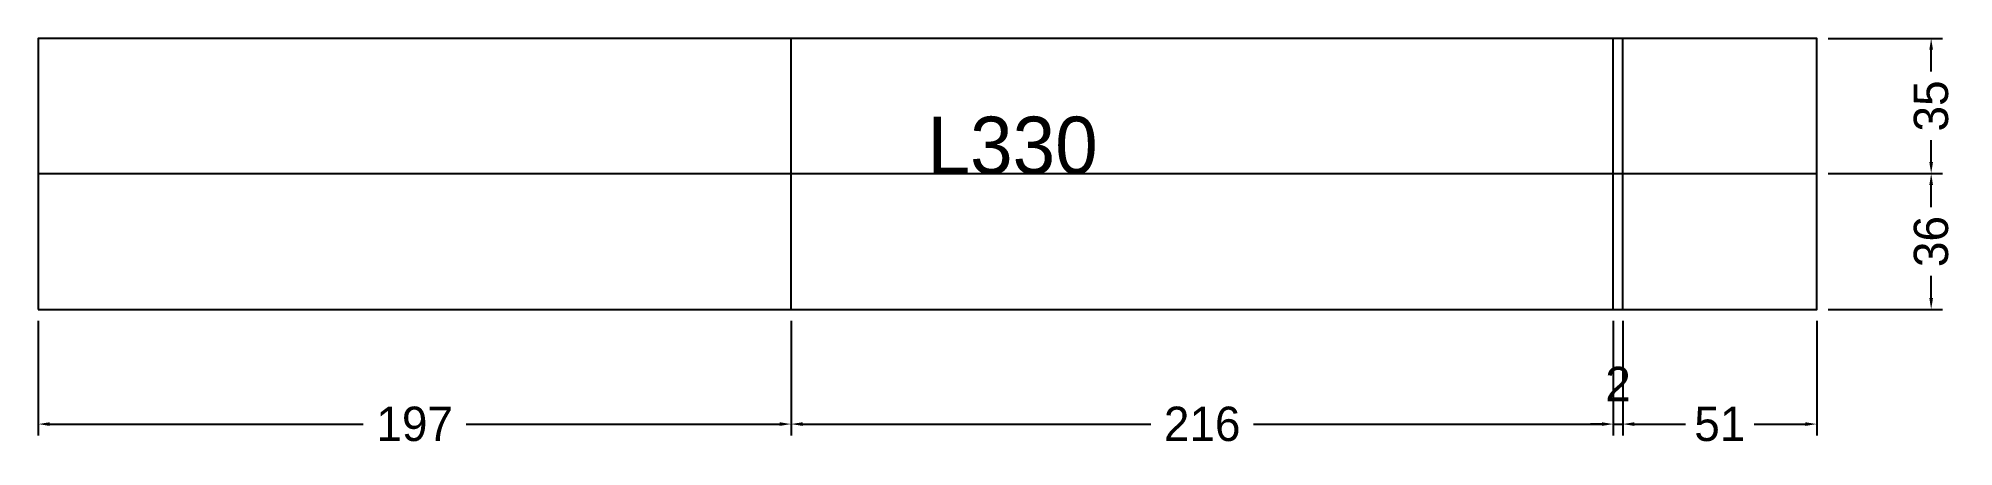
# Model space of a CAD drawing. Extents: x 4481 to 4983, y 1542 to 1649.
import ezdxf

# ---------------------------------------------------------------- set-up
doc = ezdxf.new("R2010")
doc.units = 0
for name, color, linetype in [('3', 3, 'Continuous'), ('4', 4, 'Continuous'), ('Painéis', 200, 'Continuous')]:
    doc.layers.add(name, color=color, linetype=linetype)
doc.dimstyles.new('COTA PAINEL-50', dxfattribs={"dimtxt": 9, "dimasz": 3, "dimexe": 3, "dimexo": 3, "dimgap": 3, "dimtad": 1, "dimdec": 1, "dimcen": 2.5, "dimclrd": 4, "dimclre": 4, "dimclrt": 240, "dimazin": 3, "dimtfac": 1, "dimtmove": 0, "dimatfit": 3})

# ---------------------------------------------------------------- blocks, each defined once
blk = doc.blocks.new('_CLOSEDFILLED')
at = {"color": 0, "linetype": 'BYBLOCK'}
blk.add_solid([(-1, 0.16), (0, 0), (-1, -0.16)], dxfattribs=at)
blk = doc.blocks.new('*D1')
at = {"color": 4}
for p, q in [((4480.57, 1574.94), (4480.57, 1544.94)), ((4677.97, 1574.94), (4677.97, 1544.94)), ((4483.57, 1547.94), (4565.77, 1547.94)), ((4592.77, 1547.94), (4674.97, 1547.94))]:
    blk.add_line(p, q, dxfattribs=at)
at = {"layer": 'Defpoints'}
for p in [(4480.57, 1577.94), (4677.97, 1577.94), (4480.57, 1547.94)]:
    blk.add_point(p, dxfattribs=at)
at = {"layer": 'Painéis', "color": 4, "xscale": 3, "yscale": 3, "rotation": 180}
blk.add_blockref('_CLOSEDFILLED', (4480.57, 1547.94), dxfattribs=at)
at = {"layer": 'Painéis', "color": 4, "xscale": 3, "yscale": 3}
blk.add_blockref('_CLOSEDFILLED', (4677.97, 1547.94), dxfattribs=at)
at = {"layer": 'Painéis', "color": 240, "insert": (4579.27, 1547.94), "char_height": 9, "attachment_point": 5}
blk.add_mtext('197', dxfattribs=at)
blk = doc.blocks.new('*D2')
at = {"color": 4}
for p, q in [((4677.97, 1574.94), (4677.97, 1544.94)), ((4893.57, 1574.94), (4893.57, 1544.94)), ((4680.97, 1547.94), (4772.27, 1547.94)), ((4799.27, 1547.94), (4890.57, 1547.94))]:
    blk.add_line(p, q, dxfattribs=at)
at = {"layer": 'Defpoints'}
for p in [(4677.97, 1577.94), (4893.57, 1577.94), (4677.97, 1547.94)]:
    blk.add_point(p, dxfattribs=at)
at = {"layer": 'Painéis', "color": 4, "xscale": 3, "yscale": 3, "rotation": 180}
blk.add_blockref('_CLOSEDFILLED', (4677.97, 1547.94), dxfattribs=at)
at = {"layer": 'Painéis', "color": 4, "xscale": 3, "yscale": 3}
blk.add_blockref('_CLOSEDFILLED', (4893.57, 1547.94), dxfattribs=at)
at = {"layer": 'Painéis', "color": 240, "insert": (4785.77, 1547.94), "char_height": 9, "attachment_point": 5}
blk.add_mtext('216', dxfattribs=at)
blk = doc.blocks.new('*D3')
at = {"color": 4}
for p, q in [((4893.57, 1574.94), (4893.57, 1544.94)), ((4896.07, 1574.94), (4896.07, 1544.94)), ((4890.57, 1547.94), (4887.57, 1547.94)), ((4893.57, 1547.94), (4896.07, 1547.94)), ((4899.07, 1547.94), (4902.07, 1547.94))]:
    blk.add_line(p, q, dxfattribs=at)
at = {"layer": 'Defpoints'}
for p in [(4893.57, 1577.94), (4896.07, 1577.94), (4893.57, 1547.94)]:
    blk.add_point(p, dxfattribs=at)
at = {"layer": 'Painéis', "color": 4, "xscale": 3, "yscale": 3}
blk.add_blockref('_CLOSEDFILLED', (4893.57, 1547.94), dxfattribs=at)
at = {"layer": 'Painéis', "color": 4, "xscale": 3, "yscale": 3, "rotation": 180}
blk.add_blockref('_CLOSEDFILLED', (4896.07, 1547.94), dxfattribs=at)
at = {"layer": 'Painéis', "color": 240, "insert": (4894.82, 1558.44), "char_height": 9, "attachment_point": 5}
blk.add_mtext('2', dxfattribs=at)
blk = doc.blocks.new('*D4')
at = {"color": 4}
for p, q in [((4896.07, 1574.94), (4896.07, 1544.94)), ((4946.93, 1574.94), (4946.93, 1544.94)), ((4899.07, 1547.94), (4912.5, 1547.94)), ((4930.5, 1547.94), (4943.93, 1547.94))]:
    blk.add_line(p, q, dxfattribs=at)
at = {"layer": 'Defpoints'}
for p in [(4896.07, 1577.94), (4946.93, 1577.94), (4896.07, 1547.94)]:
    blk.add_point(p, dxfattribs=at)
at = {"layer": 'Painéis', "color": 4, "xscale": 3, "yscale": 3, "rotation": 180}
blk.add_blockref('_CLOSEDFILLED', (4896.07, 1547.94), dxfattribs=at)
at = {"layer": 'Painéis', "color": 4, "xscale": 3, "yscale": 3}
blk.add_blockref('_CLOSEDFILLED', (4946.93, 1547.94), dxfattribs=at)
at = {"layer": 'Painéis', "color": 240, "insert": (4921.5, 1547.94), "char_height": 9, "attachment_point": 5}
blk.add_mtext('51', dxfattribs=at)
blk = doc.blocks.new('*D5')
at = {"color": 4}
for p, q in [((4949.93, 1613.54), (4979.93, 1613.54)), ((4976.93, 1604.74), (4976.93, 1610.54)), ((4976.93, 1580.94), (4976.93, 1586.74)), ((4949.93, 1577.94), (4979.93, 1577.94))]:
    blk.add_line(p, q, dxfattribs=at)
at = {"layer": 'Defpoints'}
for p in [(4946.93, 1613.54), (4946.93, 1577.94), (4976.93, 1577.94)]:
    blk.add_point(p, dxfattribs=at)
at = {"layer": 'Painéis', "color": 4, "xscale": 3, "yscale": 3}
for p, rotation in [((4976.93, 1613.54), 90), ((4976.93, 1577.94), 270)]:
    blk.add_blockref('_CLOSEDFILLED', p, dxfattribs=dict(at, rotation=rotation))
at = {"layer": 'Painéis', "color": 240, "insert": (4976.93, 1595.74), "char_height": 9, "attachment_point": 5, "rotation": 90}
blk.add_mtext('36', dxfattribs=at)
blk = doc.blocks.new('*D6')
at = {"color": 4}
for p, q in [((4949.93, 1648.94), (4979.93, 1648.94)), ((4976.93, 1640.24), (4976.93, 1645.94)), ((4976.93, 1616.54), (4976.93, 1622.24)), ((4949.93, 1613.54), (4979.93, 1613.54))]:
    blk.add_line(p, q, dxfattribs=at)
at = {"layer": 'Defpoints'}
for p in [(4946.93, 1648.94), (4946.93, 1613.54), (4976.93, 1613.54)]:
    blk.add_point(p, dxfattribs=at)
at = {"layer": 'Painéis', "color": 4, "xscale": 3, "yscale": 3}
for p, rotation in [((4976.93, 1648.94), 90), ((4976.93, 1613.54), 270)]:
    blk.add_blockref('_CLOSEDFILLED', p, dxfattribs=dict(at, rotation=rotation))
at = {"layer": 'Painéis', "color": 240, "insert": (4976.93, 1631.24), "char_height": 9, "attachment_point": 5, "rotation": 90}
blk.add_mtext('35', dxfattribs=at)

msp = doc.modelspace()

# ---------------------------------------------------------------- linework, layer by layer
at = {"layer": '3'}
for p, q in [((4946.93, 1648.94), (4480.57, 1648.94)), ((4480.57, 1648.94), (4480.57, 1577.94)), ((4946.93, 1577.94), (4946.93, 1648.94)), ((4480.57, 1577.94), (4946.93, 1577.94))]:
    msp.add_line(p, q, dxfattribs=at)
at = {"layer": '3', "lineweight": 25}
msp.add_lwpolyline([(4480.57, 1577.94), (4946.93, 1577.94), (4946.93, 1648.94), (4480.57, 1648.94)], close=True, dxfattribs=at)
at = {"layer": '3'}
for points in [[(4677.97, 1577.94), (4677.97, 1648.94)], [(4893.57, 1577.94), (4893.57, 1648.94)], [(4896.07, 1577.94), (4896.07, 1648.94)], [(4480.57, 1613.54), (4946.93, 1613.54)]]:
    msp.add_lwpolyline(points, dxfattribs=at)
at = {"layer": 'Painéis', "lineweight": 18}
for p, q in [((4677.97, 1577.94), (4677.97, 1648.94)), ((4893.57, 1577.94), (4893.57, 1648.94)), ((4896.07, 1577.94), (4896.07, 1648.94)), ((4480.57, 1613.54), (4946.93, 1613.54))]:
    msp.add_line(p, q, dxfattribs=at)

# ---------------------------------------------------------------- texts
at = {"layer": '4'}
msp.add_text('L330', height=15, dxfattribs=at).set_placement((4713.75, 1613.44))

# ---------------------------------------------------------------- dimensions: what is measured, and where the dimension line sits
at = {"layer": 'Painéis'}
for base, p1, p2, picture, middle in [((4976.93, 1613.54), (4946.93, 1613.54), (4946.93, 1648.94), '*D6', (4976.93, 1631.24)), ((4976.93, 1577.94), (4946.93, 1577.94), (4946.93, 1613.54), '*D5', (4976.93, 1595.74))]:
    dim = msp.add_linear_dim(base=base, p1=p1, p2=p2, angle=90, dimstyle='COTA PAINEL-50', dxfattribs=at)
    dim.commit()
    dim.dimension.update_dxf_attribs({"geometry": picture, "text_midpoint": middle})
for base, p1, p2, picture, middle in [((4480.57, 1547.94), (4480.57, 1577.94), (4677.97, 1577.94), '*D1', (4579.27, 1547.94)), ((4677.97, 1547.94), (4677.97, 1577.94), (4893.57, 1577.94), '*D2', (4785.77, 1547.94)), ((4893.57, 1547.94), (4893.57, 1577.94), (4896.07, 1577.94), '*D3', (4894.82, 1558.44)), ((4896.07, 1547.94), (4896.07, 1577.94), (4946.93, 1577.94), '*D4', (4921.5, 1547.94))]:
    dim = msp.add_linear_dim(base=base, p1=p1, p2=p2, dimstyle='COTA PAINEL-50', dxfattribs=at)
    dim.commit()
    dim.dimension.update_dxf_attribs({"geometry": picture, "text_midpoint": middle})

doc.saveas('drawing.dxf')
